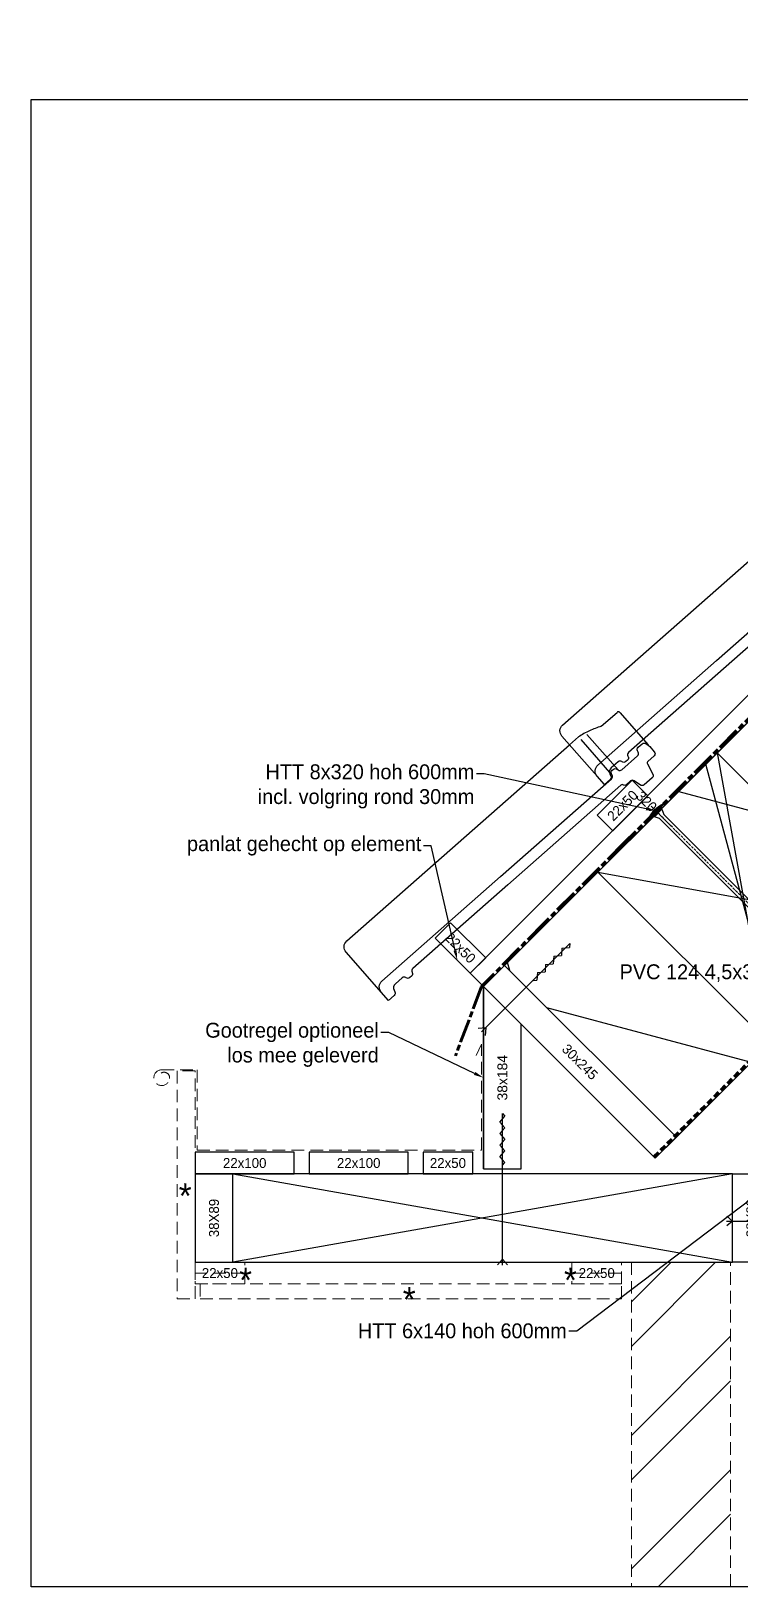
# Model space of a CAD drawing. Header units: millimetres. Extents: x -109306 to 269542, y -22401 to 197206.
# Drawn here: x 258542 to 259258, y -15974 to -14405 of the extents above; entities that cross this region are included whole.
import ezdxf
from ezdxf import colors
from ezdxf.entities.mleader import LeaderData, LeaderLine
from ezdxf.enums import TextEntityAlignment as Align
from ezdxf.math import Vec2, Vec3

# ---------------------------------------------------------------- set-up
doc = ezdxf.new("R2010")
doc.units = ezdxf.units.MM
for name, pattern in [('ACAD_ISO08W100', [36, 24, -3, 6, -3]), ('DASHDOT', [18.5, 12, -3, 0.5, -3]), ('DASHED', [19.049999999999997, 12.7, -6.35]), ('DASHED2', [9.524999999999999, 6.349999999999999, -3.174999999999999])]:
    doc.linetypes.add(name, pattern=pattern)
for name, color, linetype in [('EHP Bevestigingsmiddelen', 1, 'Continuous'), ('EHP Luchtdichting', 6, 'Continuous'), ('EHP Tekst', 1, 'Continuous')]:
    doc.layers.add(name, color=color, linetype=linetype)
for name, color, linetype, lineweight in [('EHP Dampdichte folie', 3, 'DASHED2', 60), ('EHP Dampopen folie', 5, 'ACAD_ISO08W100', 60), ('EHP Derden', 8, 'DASHED', 13)]:
    doc.layers.add(name, color=color, linetype=linetype, lineweight=lineweight)
doc.layers.add('EHP Hulplijnen tekst niet printen', color=4, linetype='Continuous', plot=False)
doc.styles.add('ARIAL', font='arial.ttf')
doc.styles.get("Standard").update_dxf_attribs({"font": ''})
doc.styles.get('Standard').set_extended_font_data('Century Gothic')
doc.dimstyles.new('HOUTAFM', dxfattribs={"dimtxt": 10, "dimasz": 4, "dimexe": 2, "dimexo": 10, "dimgap": 0, "dimtad": 0, "dimtoh": 1, "dimdec": 0, "dimzin": 0, "dimdsep": 46, "dimtxsty": 'ARIAL', "dimblk": 'NONE', "dimcen": 0.09, "dimdle": 2, "dimse1": 1, "dimse2": 1, "dimsd1": 1, "dimsd2": 1, "dimclrt": 256, "dimadec": 0, "dimazin": 0, "dimtfac": 1, "dimtdec": 0, "dimtofl": 0, "dimtmove": 0, "dimatfit": 3, "dimldrblk": 'OBLIQUE', "dimfxl": 1, "dimtolj": 1, "dimtzin": 0, "dimarcsym": 0})

# ---------------------------------------------------------------- blocks, each defined once
blk = doc.blocks.new('*U792')
blk.add_lwpolyline([(0, -6.617444900424221e-24), (50, 0), (50, 22), (-1.77635683940025e-15, 22)], close=True)
at = {"color": 1, "flags": 8}
blk.add_attdef('22X50', text='', height=10, dxfattribs=at).set_placement((25.00000061417518, 11.0000000321121), align=Align.MIDDLE_CENTER)
blk = doc.blocks.new('*U675')
at = {"layer": 'EHP Bevestigingsmiddelen', "color": 1, "linetype": 'DASHDOT', "ltscale": 0.2}
blk.add_line((239.385843, -3.636214033244908e-15), (-9.120789999999943, 5.584688692939765e-16), dxfattribs=at)
at = {"layer": 'EHP Bevestigingsmiddelen'}
for p, q in [((-1.499999999999999, 9.5), (-2.5, 9.5)), ((-2.5, -9.5), (-2.5, 9.5)), ((7.041486534478669e-16, 11.5), (-1.499999999999999, 11.5)), ((-1.500000000000001, -11.5), (-1.499999999999999, 11.5)), ((-1.500000000000001, -11.5), (-1.499999999999999, 11.5)), ((0.7862359999999174, 5.334553000000597), (-1.5, 5.334553000000597)), ((-7.041486534478669e-16, -11.5), (7.041486534478669e-16, 11.5)), ((5.766851000000315, 3.000001000000338), (0.7862359999999174, 5.334553000000597)), ((0.7862359999999168, -5.334553000000597), (0.7862359999999174, 5.334553000000597)), ((293.8792100000001, 3.000001000000331), (5.766851000000315, 3.000001000000338)), ((238.8152770000006, 1.471101000002815), (227.9880080000003, 4.376712999997832)), ((239.6985880000002, -1.663065000000646), (228.8713180000004, 1.242548000001986)), ((240.9935390000001, -6.000001000000342), (237.8877090000005, 5.591109000000866)), ((240.9935370000003, -5.999998999999665), (237.8877090000005, 5.591109000000866)), ((246.9935370000003, -5.999998999999666), (243.8877090000005, 5.591111000001543)), ((252.9935370000003, -5.999998999999666), (249.8877069999999, 5.591111000001542)), ((253.0150560000002, -6.08030799999688), (249.9092259999998, 5.510801999997052)), ((259.0150560000002, -6.08030799999688), (255.9092280000004, 5.510801999997052)), ((265.0150560000002, -6.080307999996881), (261.9092280000004, 5.510801999997051)), ((271.0150540000004, -6.080307999996881), (267.9092259999998, 5.510801999997051)), ((277.0150560000002, -6.080307999996882), (273.9092259999998, 5.51080000000365)), ((283.0150560000002, -6.080307999996882), (279.9092280000004, 5.51080199999705)), ((289.0150560000002, -6.080307999996883), (285.9092280000004, 5.51080199999705)), ((295.0150540000004, -6.080307999996883), (291.9092259999998, 5.510801999997049)), ((292.6035300000003, 2.919622000001247), (298.528182, 4.509565000000286)), ((293.3277360000002, 0.2168509999973979), (304.1550050000005, 3.12246299999969)), ((318.8792100000001, -0.08030799999688439), (293.8792100000001, 4.000001000000331)), ((293.8792100000001, 3.000001000000331), (298.8835730000001, 3.183227000001345)), ((294.0519410000006, -2.485919999999176), (304.8792100000001, 0.4196920000031165)), ((300.5626090000005, -3.083022999999237), (298.7890700000007, 3.535917000001056)), ((306.6791830000002, -2.080307999996883), (305.4978920000003, 2.32832900000357)), ((-1.500000000000001, -9.5), (-2.5, -9.5)), ((0.7862359999999168, -5.334553000000597), (-1.5, -5.334553000000597)), ((-7.041486534478669e-16, -11.5), (-1.500000000000001, -11.5)), ((0.7862359999999168, -5.334553000000597), (5.766859000000295, -2.999998999999662)), ((294.4791560000003, -2.999998999999669), (5.766859000000295, -2.999998999999662)), ((240.5818980000004, -4.797229999996492), (229.754629, -1.891618000001475)), ((300.5471219999999, -3.025223999997259), (294.1896880000004, -2.999998999999669)), ((294.4791560000003, -3.999998999999669), (318.8792100000001, -0.08030799999688439))]:
    blk.add_line(p, q, dxfattribs=at)
blk.add_arc((28.29265649457668, -1.596603505066713e-14), 32.22479936311466, 162.8542148079576, 197.1457851920423, dxfattribs=at)
blk = doc.blocks.new('*U744')
at = {"layer": 'EHP Bevestigingsmiddelen', "color": 1, "linetype": 'DASHDOT', "ltscale": 0.2}
blk.add_line((13.70786104431774, -13.70786104431782), (-6.449372458778408, 6.449372458778413), dxfattribs=at)
at = {"layer": 'EHP Bevestigingsmiddelen', "xscale": -1, "rotation": 134.9999999999999}
blk.add_blockref('*U675', (0, 0), dxfattribs=at)
at = {"layer": 'EHP Hulplijnen tekst niet printen', "insert": (-11.13097796459043, 11.13097796459047), "char_height": 10, "attachment_point": 5, "rotation": 314.9999999999999}
blk.add_mtext_dynamic_manual_height_columns('320', width=10.98533508774472, gutter_width=17.5, heights=[0], dxfattribs=at)
blk = doc.blocks.new('*U719')
h = blk.add_hatch()
h.set_pattern_fill('ISOLATIE', color=256, scale=244.9999999999982, angle=45.00000008545901, style=0, pattern_type=2)
h.set_pattern_definition([(105.000000085459, (3.151238372976862e-12, -3.151238363576458e-12), (-236.6518273462404, -63.41066640309303), []), (165.000000085459, (3.151238372976862e-12, -3.151238363576458e-12), (-63.41066569714122, -236.6518275353995), [])])
h.paths.add_polyline_path([(769.1248532738556, 1115.607178866419), (-173.2411616490992, 173.2411611323065), (0, 0), (769.1248593438004, 769.1248616381582), (769.1248604909742, 942.3660241760388)])
blk.add_lwpolyline([(769.1248532738556, 1115.607178866419), (-173.2411616490992, 173.2411611323065), (0, 0), (0, 0), (769.1248593438004, 769.1248616381582), (769.1248604909742, 942.3660241760388)], close=True)
blk = doc.blocks.new('*U682')
for p, q in [((0, -3.006056495016537), (-4.982855976176549, 2.810733797318337)), ((0, 3), (-9.094947017729282e-13, -123.006056495017)), ((0, -3.006056495016537), (4.982855976176552, 2.810733797318335)), ((-2.491427988089184, -79.38012930250544), (2.491427988087368, -73.56333901017058)), ((-9.078414705378649e-13, -70.65494386400314), (2.491427988087368, -73.56333901017058)), ((-2.491427988089184, -79.38012930250544), (2.491427988087366, -85.19691959484032)), ((-2.491427988089168, -91.0137098871752), (2.491427988087366, -85.19691959484032)), ((-2.491427988089168, -91.0137098871752), (2.491427988087366, -96.83050017951007)), ((-2.491427988089176, -102.6472904718449), (2.491427988087366, -96.83050017951007)), ((-2.491427988089176, -102.6472904718449), (2.491427988087366, -108.4640807641798)), ((-2.491427988089184, -114.2808710565147), (2.491427988087366, -108.4640807641798)), ((-2.491427988089184, -114.2808710565147), (2.491427988087367, -120.0976613488496)), ((-9.094947017729282e-13, -123.006056495017), (2.491427988087367, -120.0976613488496))]:
    blk.add_line(p, q)
blk = doc.blocks.new('*U736')
h = blk.add_hatch()
h.set_pattern_fill('ANSI32', color=0, scale=10)
h.set_pattern_definition([(45, (-2.842170943040401e-14, -172.4879229936165), (-67.35192090801866, 67.35192090801866), []), (45, (44.90129999999998, -172.4879229936165), (-67.35192090801866, 67.35192090801866), [])])
h.paths.add_polyline_path([(0, 1.4210854715202e-14), (100, -1.4210854715202e-14), (99.99999999999997, 327.5120770063835), (-3.552713678800501e-14, 327.5120770063835)])
at = {"color": 0}
blk.add_lwpolyline([(0, 0), (100, 0), (99.99999999999997, 327.5120770063835), (-2.842170943040401e-14, 327.5120770063835)], close=True, dxfattribs=at)
blk = doc.blocks.new('*U771')
blk.add_lwpolyline([(0, 0), (1177.199189869282, 0), (1177.199189869282, 18.99999999999955), (0, 18.99999999999955)], close=True)
blk = doc.blocks.new('BNOVH000B$2')
at = {"color": 1, "linetype": 'Continuous', "ltscale": 400}
blk.add_lwpolyline([(-4.607633, -72.63407099999999), (-0.507161, -7.984014999999999, -0.414214), (7.983656, -0.505826), (306.765381, -19.461395)], format="xyb", dxfattribs=at)
at = {"color": 1, "linetype": 'DASHED2', "ltscale": 400}
blk.add_lwpolyline([(306.765381, -19.461395), (318.913177, -20.232227, -0.063748), (342.582732, -28.872767), (363.816071, -30.219614, -0.414214), (365.685305, -32.342388), (362.930328, -75.772003)], format="xyb", dxfattribs=at)
for points in [[(315.653687, -71.612961), (318.674286, -24.001543)], [(323.528778, -72.112488), (326.549377, -24.501074)]]:
    blk.add_lwpolyline(points, dxfattribs=at)
at = {"color": 7, "linetype": 'Continuous', "ltscale": 400}
for points in [[(162.939163, -75.24762), (35.388271, -67.155594, 0.346419), (32.332868, -69.26175699999999), (32.208397, -69.663368, -0.34642), (29.152066, -71.76974), (26.880663, -71.62571700000001, -0.346418), (24.116321, -69.149877), (24.043949, -68.736298, 0.346419), (21.27807, -66.260763), (12.150923, -65.681381, 0.339449), (6.694334, -69.342673), (6.107766000000001, -71.08606, -0.339452), (3.074921, -73.12224300000001), (-4.607633, -72.63407099999999), (-3.911165, -61.656105, -0.414214), (4.57868, -54.17960799999999), (163.721054, -64.275009)], [(163.721054, -64.275009), (312.597626, -73.719734, 0.34642), (315.65294, -71.612962), (316.081909, -70.22963, -0.346418), (319.137209, -68.122364), (320.513977, -68.210251, -0.346419), (323.278875, -70.685866), (323.528778, -72.112488, 0.34642), (326.293636, -74.589384), (347.527344, -75.935265, 0.34642), (350.582755, -73.829089), (351.011627, -72.44516, -0.346409), (354.067276, -70.339005), (359.435699, -70.67935200000001, -0.346429), (362.200625, -73.155084), (362.653351, -75.73613), (362.783844, -78.09605400000001), (362.351929, -84.892128, -0.414214), (359.167991, -87.69696), (350.891724, -87.171593, 0.346418), (348.683398, -88.693428), (345.226959, -99.860466, -0.34642), (342.170061, -101.96707), (331.379486, -101.282631, -0.345772), (328.614772, -98.812945), (327.279694, -91.291748, 0.345782), (324.515422, -88.822875), (318.587646, -88.446442, -0.348737), (316.607744, -86.658449, 0.348633), (314.626961, -84.870368), (162.939163, -75.24762)]]:
    blk.add_lwpolyline(points, format="xyb", dxfattribs=at)
blk = doc.blocks.new('*U684')
for p, q in [((0, -3.006056495016537), (-4.982855976176549, 2.810733797318337)), ((0, 3), (-9.100346766683076e-13, -150.0127954081761)), ((0, -3.006056495016537), (4.982855976176552, 2.810733797318335)), ((-2.491427988089184, -106.3868682156645), (2.491427988087368, -100.5700779233297)), ((-2.491427988089184, -106.3868682156645), (2.491427988087366, -112.2036585079994)), ((-9.083814454332442e-13, -97.66168277716224), (2.491427988087368, -100.5700779233297)), ((-2.491427988089169, -118.0204488003343), (2.491427988087366, -112.2036585079994)), ((-2.491427988089169, -118.0204488003343), (2.491427988087366, -123.8372390926692)), ((-2.491427988089176, -129.654029385004), (2.491427988087366, -123.8372390926692)), ((-2.491427988089176, -129.654029385004), (2.491427988087366, -135.4708196773389)), ((-2.491427988089184, -141.2876099696738), (2.491427988087366, -135.4708196773389)), ((-2.491427988089184, -141.2876099696738), (2.491427988087366, -147.1044002620087)), ((-9.100346766683076e-13, -150.0127954081761), (2.491427988087366, -147.1044002620087))]:
    blk.add_line(p, q)
blk = doc.blocks.new('*D876')
at = {"layer": 'Defpoints', "color": 0, "transparency": 16777216}
for p in [(258998.2623338111, -15368.17365474137), (259017.2623304544, -15368.17365474137), (259017.2623304543, -15552.17365138458)]:
    blk.add_point(p, dxfattribs=at)
at = {"color": 1, "transparency": 16777216, "insert": (259017.2623304544, -15460.17365306293), "char_height": 10, "attachment_point": 5, "rotation": 90, "style": 'ARIAL'}
blk.add_mtext('\\A1;38x184', dxfattribs=at)
blk = doc.blocks.new('_None')
blk = doc.blocks.new('_Oblique')
at = {"color": 0, "linetype": 'ByBlock', "lineweight": -2}
blk.add_line((-0.5, -0.5), (0.5, 0.5), dxfattribs=at)
blk = doc.blocks.new('*U774')
blk.add_lwpolyline([(0, 0), (162.6016817038702, 162.601681703874), (149.8737596425122, 175.3296037652317), (-12.727922061358, 12.72792206135771)], close=True)
blk = doc.blocks.new('*U783')
blk.add_lwpolyline([(0, 0), (300.5203820042905, -300.5203820042716), (311.1269837220887, -289.9137802864698), (10.60660171779818, 10.60660171780182)], close=True)
blk = doc.blocks.new('*U794')
blk.add_lwpolyline([(-4.679239855579055e-24, -4.679240470857535e-24), (35.35534138378368, -35.35533673487092), (50.91168954712688, -19.7989865260061), (15.5563481633432, 15.55635020886482)], close=True)
at = {"color": 1, "flags": 8}
blk.add_attdef('22X50', text='', height=10, rotation=315.0000037669428, dxfattribs=at).set_placement((25.45584523055759, -9.89949367458377), align=Align.MIDDLE_CENTER)
blk = doc.blocks.new('*U795')
blk.add_lwpolyline([(4.679240163218177e-24, -4.679240163218432e-24), (35.35533905932834, 35.35533905932641), (19.79898987322471, 50.91168824543088), (-15.55634918610362, 15.55634918610447)], close=True)
at = {"color": 1, "flags": 8}
blk.add_attdef('22X50', text='', height=10, rotation=44.99999999999844, dxfattribs=at).set_placement((9.89949534819311, 25.45584457970956), align=Align.MIDDLE_CENTER)
blk = doc.blocks.new('*U790')
blk.add_lwpolyline([(0, 0), (173.2411613907008, -173.2411613907077), (194.4543648262977, -152.0279579551117), (21.21320343559685, 21.21320343559601)], close=True)
at = {"color": 1, "flags": 8}
blk.add_attdef('30X245', text='', height=10, rotation=314.9999999999989, dxfattribs=at).set_placement((97.22718243585554, -76.01397895484914), align=Align.MIDDLE_CENTER)
blk = doc.blocks.new('*U791')
blk.add_lwpolyline([(6.617444900424224e-24, -5.898893589963744e-24), (-3.952393967665557e-14, 89), (-38.00000000000005, 88.99999999999999), (-38, -1.687538997430238e-14)], close=True)
at = {"color": 1, "flags": 8}
blk.add_attdef('38X89', text='', height=10, rotation=90.00000000000001, dxfattribs=at).set_placement((-18.99999657066431, 44.5000056701973), align=Align.MIDDLE_CENTER)
blk = doc.blocks.new('*U793')
blk.add_lwpolyline([(0, -6.617444900424221e-24), (100, 0), (100, 22), (-1.77635683940025e-15, 22)], close=True)
at = {"color": 1, "flags": 8}
blk.add_attdef('22X100', text='', height=10, dxfattribs=at).set_placement((50.00000061417518, 11.0000000321121), align=Align.MIDDLE_CENTER)
blk = doc.blocks.new('*U798')
blk.add_lwpolyline([(-6.617444900424219e-24, -5.89889358996375e-24), (-3.952393967665557e-14, 89), (37.99999999999997, 89.00000000000001), (38, 1.687538997430238e-14)], close=True)
at = {"color": 1, "flags": 8}
blk.add_attdef('38X89', text='', height=10, rotation=90.00000000000004, dxfattribs=at).set_placement((18.86357092264243, 44.50000567019732), align=Align.MIDDLE_CENTER)
blk = doc.blocks.new('*U829')
at = {"layer": 'EHP Luchtdichting'}
h = blk.add_hatch(color=256, dxfattribs=at)
h.dxf.hatch_style = 1
h.paths.add_polyline_path([(0.9661719328224038, 2.031996997100926), (-0.9661701618453697, -2.031997839162397), (26.12712874657679, -14.91427847028089), (28.05947084124456, -10.85028363401756)])
blk.add_lwpolyline([(0.9661719328224038, 2.031996997100926), (-0.9661701618453697, -2.031997839162397), (26.12712874657679, -14.91427847028089), (28.05947084124456, -10.85028363401756)], close=True, dxfattribs=at)
at = {"layer": 'EHP Tekst', "insert": (-234.5039613758325, 6.213475580671535), "char_height": 15, "attachment_point": 1}
blk.add_mtext('PVC 124 4,5x30mm', dxfattribs=at)

msp = doc.modelspace()

# ---------------------------------------------------------------- linework, layer by layer
for p, q in [((258998.2623272466, -15368.17365459233), (259961.8415499601, -14404.59443187884)), ((259171.5034860335, -15541.41480696373), (259961.8415488129, -14751.07673305743)), ((258998.2623304543, -15552.17365138458), (258998.2623304543, -15368.17365138458))]:
    msp.add_line(p, q)
for points in [[(259113.6596115051, -15252.77635838063), (259286.9007728958, -15426.01751977134), (259407.1089256975, -15305.80936696962), (259233.8677643068, -15132.56820557892), (259113.6596115051, -15252.77635838063), (259407.1089256975, -15305.80936696962), (259233.8677643068, -15132.56820557892), (259286.9007728958, -15426.01751977134)], [(258745.2874118969, -15646.17365138458), (258745.2874118969, -15557.17365138458), (259249.4250444964, -15646.17365138458), (259249.4250444964, -15557.17365138458), (258745.2874118969, -15646.17365138458), (259249.4250444964, -15646.17365138458), (259249.4250444964, -15557.17365138458), (258745.2874118969, -15557.17365138458)]]:
    msp.add_lwpolyline(points)
msp.add_lwpolyline([(258998.2623304543, -15552.17365138458), (259036.2623304543, -15552.17365138458), (259036.2623304543, -15406.17365743128), (258998.2623304543, -15368.17365138458)], close=True)
at = {"layer": 'EHP Dampdichte folie'}
msp.add_lwpolyline([(259170.0892724711, -15540.00059340136), (259170.0892724711, -15540.00059340136), (259961.8415488316, -14748.24831704087)], dxfattribs=at)
at = {"layer": 'EHP Dampopen folie'}
msp.add_lwpolyline([(259889.9218256167, -14473.68572839098), (259140.5316354694, -15223.07591853831), (259059.6094805571, -15303.99807345054), (258997.2549451534, -15367.16627820816), (258997.2549451534, -15367.16627820816), (258996.2623272466, -15368.17364226275), (258969.9785630392, -15437.98546364631)], dxfattribs=at)
at = {"layer": 'EHP Derden'}
for p, q in [((258757.2874120316, -15657.17365138458), (258707.2874118969, -15657.17365138458)), ((259137.4250444964, -15657.17365138458), (259087.4250443617, -15657.17365138458))]:
    msp.add_line(p, q, dxfattribs=at)
msp.add_lwpolyline([(258670.5633297467, -15459.47411609271, -1.022529684546861), (258681.5004706668, -15461.07103095463, -2.162678989609885), (258673.2874116275, -15452.17365138458), (258709.2874116275, -15452.17365138458), (258709.2874116273, -15533.17365138458), (258996.0761532253, -15533.17365138458), (258996.0761532253, -15426.17365572118), (258996.0761532253, -15426.17365572118), (258988.6500465109, -15442.34636580994)], format="xyb", dxfattribs=at)
at = {"layer": 'EHP Hulplijnen tekst niet printen'}
msp.add_lwpolyline([(258541.841258103, -14473.68572610809), (260541.8409567625, -14473.68572610809), (260541.8409567625, -15973.68571925943), (258541.841258103, -15973.68571925943)], close=True, dxfattribs=at)

# ---------------------------------------------------------------- block references
for name, p in [('*U719', (259192.7166894691, -15520.20160352813)), ('*U744', (259173.7636761361, -15192.67227020993)), ('*U829', (259369.9521186321, -15352.01587306614))]:
    msp.add_blockref(name, p)
for name, p, rotation in [('*U771', (258998.2623272466, -15368.17365459233), 44.99999999999848), ('BNOVH000B$2', (259072.0108221387, -15109.7582522624), 44.99999999999994), ('BNOVH000B$2', (258854.2219335333, -15327.54714086786), 44.99999999999994)]:
    msp.add_blockref(name, p, dxfattribs=dict(rotation=rotation))
ref = msp.add_blockref('*U795', (259128.5108251366, -15211.05509901718))
ref.add_attrib('22X50', '22x50', dxfattribs={"color": 1, "height": 10, "rotation": 44.9999999999263}).set_placement((259138.4103204848, -15185.59925443746), align=Align.MIDDLE_CENTER)
ref = msp.add_blockref('*U794', (258949.4719592494, -15319.38328659518))
ref.add_attrib('22X50', '22x50', dxfattribs={"color": 1, "height": 10, "rotation": 315.000003766918}).set_placement((258974.92780448, -15329.28278026976), align=Align.MIDDLE_CENTER)
at = {"xscale": -1}
for name, p, rotation in [('*U682', (258998.2623304543, -15411.92178994634), 134.9999999999998), ('*U684', (259017.2623304543, -15646.17365138458), 180), ('*U684', (259017.2623304543, -15646.17365138458), 180), ('*U684', (259017.2623304543, -15646.17365138458), 180), ('*U684', (259017.2623304543, -15646.17365138458), 180), ('*U682', (259246.419115014, -15604.67968826408), 89.99999999999967)]:
    msp.add_blockref(name, p, dxfattribs=dict(at, rotation=rotation))
ref = msp.add_blockref('*U790', (258998.2623246428, -15368.17364557302))
ref.add_attrib('30X245', '30x245', dxfattribs={"color": 1, "height": 10, "rotation": 315.0000000001106}).set_placement((259095.4895070786, -15444.18762452787), align=Align.MIDDLE_CENTER)
ref = msp.add_blockref('*U793', (258707.2874118969, -15557.17365138458))
ref.add_attrib('22X100', '22x100', dxfattribs={"color": 1, "height": 10}).set_placement((258757.287412511, -15546.17365135245), align=Align.MIDDLE_CENTER)
ref = msp.add_blockref('*U793', (258822.2874118579, -15557.17365138458))
ref.add_attrib('22X100', '22x100', dxfattribs={"color": 1, "height": 10}).set_placement((258872.2874124721, -15546.17365135245), align=Align.MIDDLE_CENTER)
ref = msp.add_blockref('*U792', (258937.287426978, -15557.17365138458))
ref.add_attrib('22X50', '22x50', dxfattribs={"color": 1, "height": 10}).set_placement((258962.2874275921, -15546.17365135245), align=Align.MIDDLE_CENTER)
ref = msp.add_blockref('*U791', (258745.2874118969, -15646.17365138458))
ref.add_attrib('38X89', '38X89', dxfattribs={"color": 1, "height": 10, "rotation": 90}).set_placement((258726.2874153262, -15601.67364571439), align=Align.MIDDLE_CENTER)
ref = msp.add_blockref('*U798', (259249.4250444964, -15646.17365138458))
ref.add_attrib('38X89', '38X89', dxfattribs={"color": 1, "height": 10, "rotation": 90}).set_placement((259268.288615419, -15601.6736457144), align=Align.MIDDLE_CENTER)
at = {"layer": 'EHP Derden', "rotation": 44.99999999999848}
for name, p in [('*U774', (258707.2874118969, -15683.12715491485)), ('*U783', (258712.4250443617, -15683.17365138458))]:
    msp.add_blockref(name, p, dxfattribs=at)
at = {"layer": 'EHP Derden'}
ref = msp.add_blockref('*U792', (258707.2874118969, -15668.17365138458), dxfattribs=at)
ref.add_attrib('22X50', '22x50', dxfattribs={"layer": '0', "color": 1, "height": 10}).set_placement((258732.287412511, -15657.17365135246), align=Align.MIDDLE_CENTER)
ref = msp.add_blockref('*U792', (259087.4250443617, -15668.17365138458), dxfattribs=at)
ref.add_attrib('22X50', '22x50', dxfattribs={"layer": '0', "color": 1, "height": 10}).set_placement((259112.4250449759, -15657.17365135246), align=Align.MIDDLE_CENTER)
msp.add_blockref('*U736', (259147.4250306189, -15973.68572839096), dxfattribs=at)

# ---------------------------------------------------------------- texts
for p in [(258690.7756844055, -15591.7911795513, 688), (258751.6945440528, -15676.7640250175, 688), (259079.4032483759, -15676.7640250175, 688), (258916.7633602178, -15696.32313640176, 688)]:
    msp.add_text('*', height=25).set_placement(p)

# ---------------------------------------------------------------- dimensions: what is measured, and where the dimension line sits
at = {"color": 1}
dim = msp.add_linear_dim(base=(259017.2623304544, -15368.17365474137), p1=(259017.2623304543, -15552.17365138458), p2=(258998.2623338111, -15368.17365474137), angle=90, text='38x<>', dimstyle='HOUTAFM', override={"dimclrt": 1}, dxfattribs=at)
dim.commit()
dim.dimension.update_dxf_attribs({"geometry": '*D876', "text_midpoint": (259017.2623304544, -15460.17365306293)})

# ---------------------------------------------------------------- leaders
at = {"layer": 'EHP Tekst'}
ml = msp.add_multileader_mtext('Standard', dxfattribs=at)
ml.set_content('HTT 8x320 hoh 600mm\\Pincl. volgring rond 30mm', color=256)
ml.set_leader_properties()
ml.build(insert=Vec2(0, 0))
ml.multileader.update_dxf_attribs({"arrow_head_size": 10})
ctx = ml.context
ctx.base_point, ctx.char_height, ctx.arrow_head_size, ctx.plane_origin = Vec3(258741.4944120122, -15153.8109380633), 15, 10, Vec3(259148.7718959728, -15213.42146844368)
ctx.text_align_type = 2
notes = []
notes.append((ctx, [(0, (1, 1, 0), (258998.9498844799, -15153.8109380633), (-1, 0), 8, [(0, [(259171.9959091831, -15190.90450325696)], 0, [])])]))
ctx.mtext.insert, ctx.mtext.alignment, ctx.mtext.flow_direction = Vec3(258988.9498844799, -15144.10595852715), 3, 5
ml = msp.add_multileader_mtext('Standard', dxfattribs=at)
ml.set_content('panlat gehecht op element', color=256)
ml.set_leader_properties()
ml.build(insert=Vec2(0, 0))
ml.multileader.update_dxf_attribs({"arrow_head_size": 10})
ctx = ml.context
ctx.base_point, ctx.char_height, ctx.arrow_head_size, ctx.plane_origin = Vec3(258652.0884470637, -15226.33822476855), 15, 10, Vec3(258971.7290919279, -15341.6404197097)
ctx.text_align_type = 2
notes.append((ctx, [(0, (1, 1, 0), (258945.5194463839, -15226.33822476855), (-1, 0), 8, [(0, [(258971.7290919279, -15341.6404197097)], 0, [])])]))
ctx.mtext.insert, ctx.mtext.alignment, ctx.mtext.flow_direction = Vec3(258935.5194463839, -15216.6332452324), 3, 5
ml = msp.add_multileader_mtext('Standard', dxfattribs=at)
ml.set_content('Gootregel optioneel \\Plos mee geleverd', color=256)
ml.set_leader_properties()
ml.build(insert=Vec2(0, 0))
ml.multileader.update_dxf_attribs({"arrow_head_size": 10})
ctx = ml.context
ctx.base_point, ctx.char_height, ctx.arrow_head_size, ctx.plane_origin = Vec3(258686.1019978043, -15414.45986769687), 15, 10, Vec3(258998.2623304543, -15460.17365138458)
ctx.text_align_type = 2
notes.append((ctx, [(0, (1, 1, 0), (258902.524159599, -15414.45986769687), (-1, 0), 8, [(0, [(258998.2623304543, -15460.17365138458)], 0, [])])]))
ctx.mtext.insert, ctx.mtext.alignment, ctx.mtext.flow_direction = Vec3(258892.524159599, -15404.75488816071), 3, 5
ml = msp.add_multileader_mtext('Standard', dxfattribs=at)
ml.set_content('HTT 6x140 hoh 600mm', color=256)
ml.set_leader_properties()
ml.build(insert=Vec2(0, 0))
ml.multileader.update_dxf_attribs({"arrow_head_size": 10})
ctx = ml.context
ctx.base_point, ctx.char_height, ctx.arrow_head_size, ctx.plane_origin = Vec3(258864.6290090419, -15715.61004687739), 15, 10, Vec3(259287.4250444964, -15567.70890971385)
ctx.text_align_type = 2
notes.append((ctx, [(0, (1, 1, 0), (259092.1660586681, -15715.61004687739), (-1, 0), 8, [(0, [(259287.4250444964, -15567.70890971385)], 0, [])])]))
ctx.mtext.insert, ctx.mtext.alignment, ctx.mtext.flow_direction = Vec3(259082.1660586681, -15707.92139969861), 3, 5
for ctx, leaders in notes:
    for number, flags, end, landing, length, lines in leaders:
        leader = LeaderData()
        leader.index, (leader.has_last_leader_line, leader.has_dogleg_vector, leader.attachment_direction) = number, flags
        leader.last_leader_point, leader.dogleg_vector, leader.dogleg_length = Vec3(end), Vec3(landing), length
        for number, points, colour, breaks in lines:
            line = LeaderLine()
            line.index, line.vertices, line.color, line.breaks = number, Vec3.list(points), colors.encode_raw_color(colour), breaks
            leader.lines.append(line)
        ctx.leaders.append(leader)

doc.saveas('drawing.dxf')
